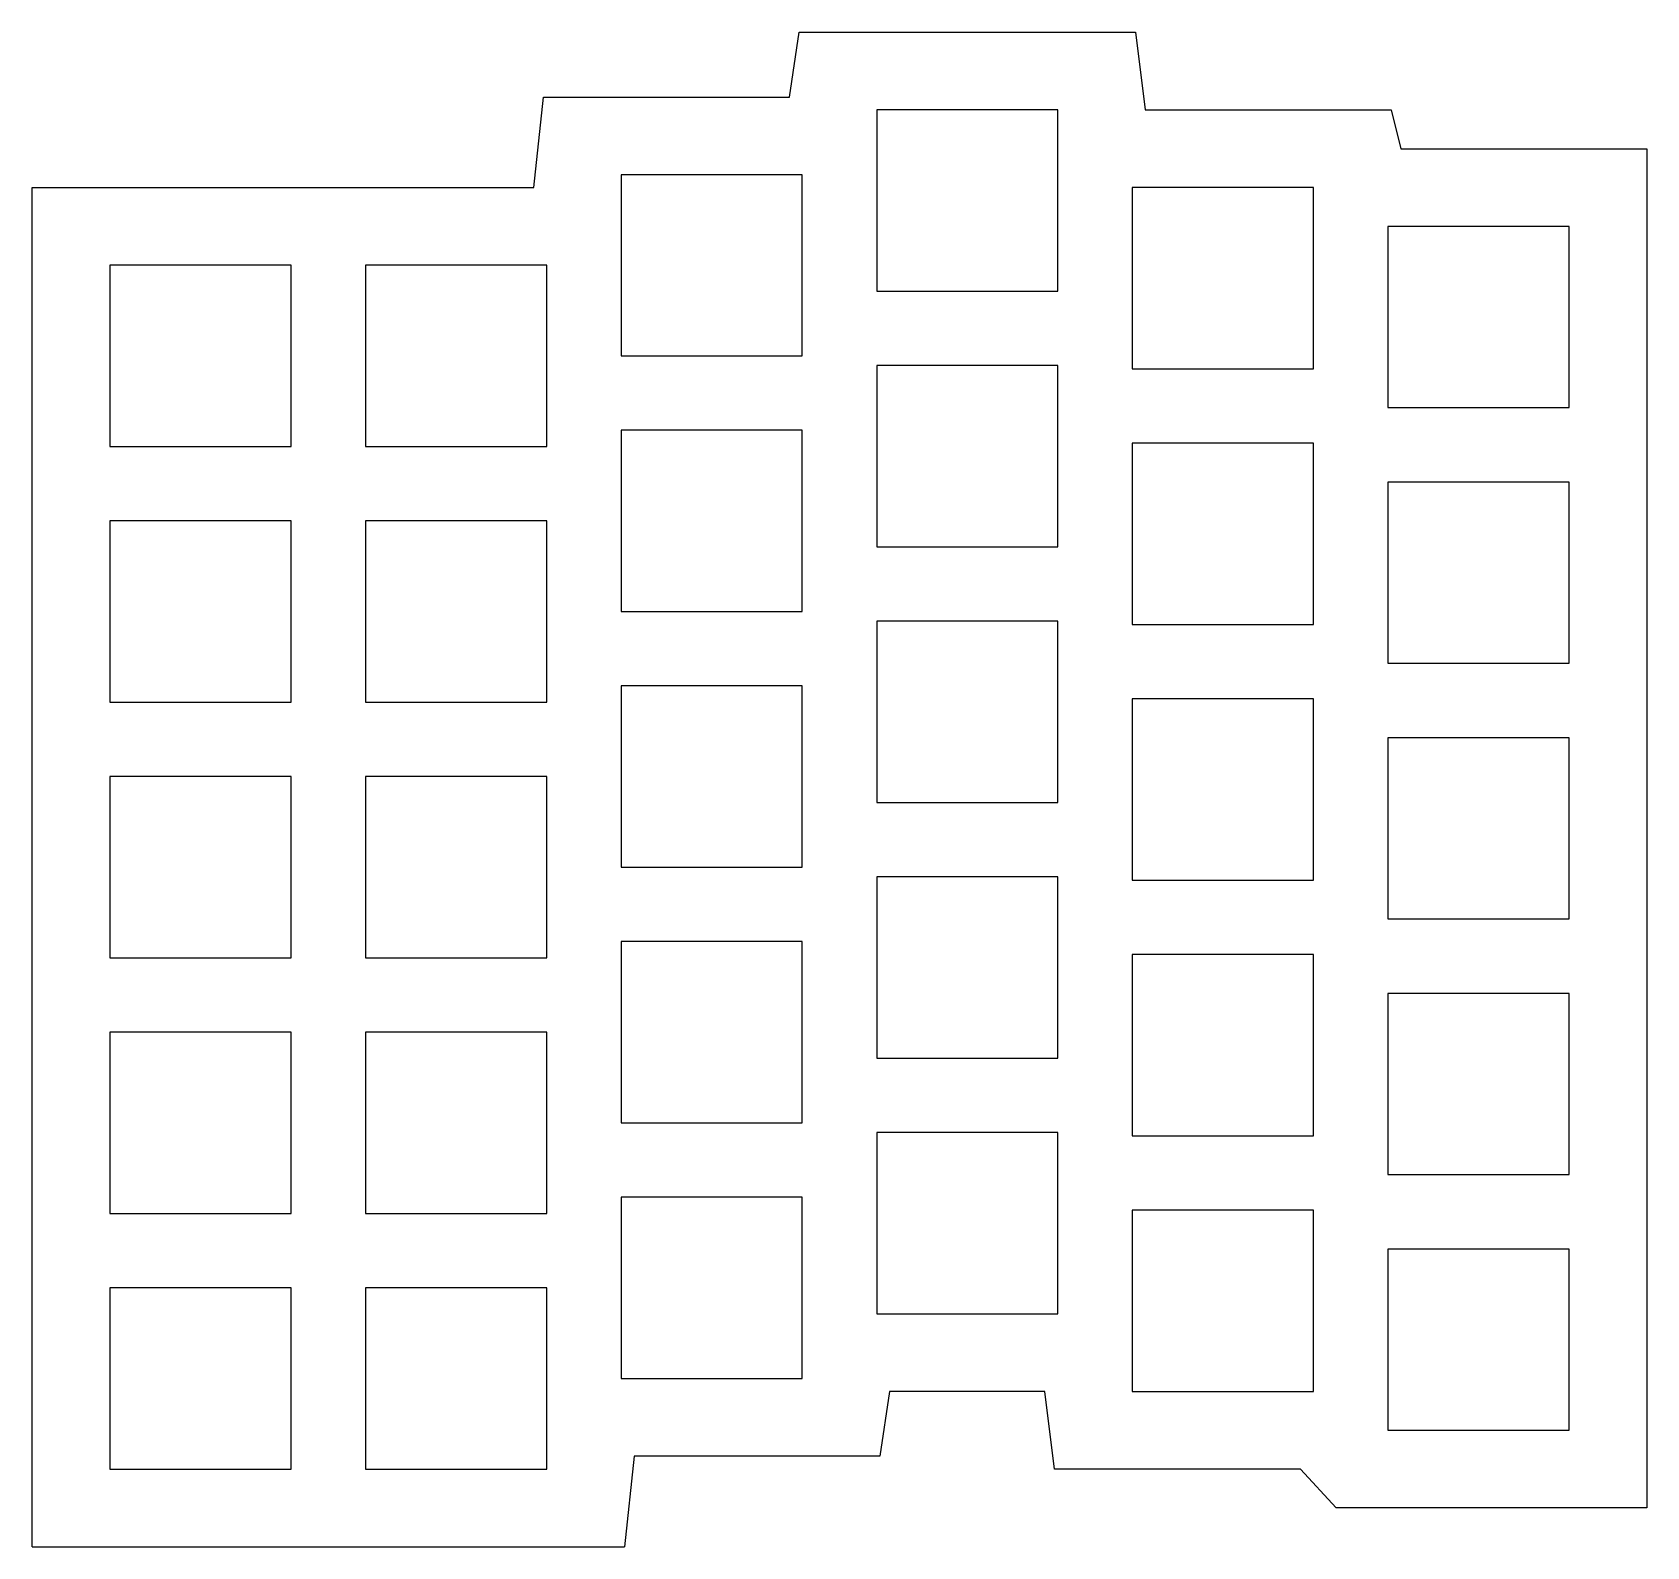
# Model space of a CAD drawing. Header units: millimetres. Extents: x 87 to 212, y -163 to -46.
import ezdxf

# ---------------------------------------------------------------- set-up
doc = ezdxf.new("R2010")
doc.units = ezdxf.units.MM

msp = doc.modelspace()

# ---------------------------------------------------------------- linework, layer by layer
for p, q in [((145.5, -51), (146.25, -46)), ((146.25, -46), (172.25, -46)), ((172.25, -46), (173, -52)), ((125.75, -58), (126.5, -51)), ((126.5, -51), (145.5, -51)), ((166.25, -52), (152.25, -52)), ((152.25, -52), (152.25, -66)), ((166.25, -66), (166.25, -52)), ((173, -52), (192, -52)), ((192, -52), (192.75, -55)), ((192.75, -55), (211.75, -55)), ((211.75, -55), (211.75, -160)), ((146.5, -57), (132.5, -57)), ((132.5, -57), (132.5, -71)), ((146.5, -71), (146.5, -57)), ((87, -163), (87, -58)), ((87, -58), (125.75, -58)), ((186, -58), (172, -58)), ((172, -58), (172, -72)), ((186, -72), (186, -58)), ((205.75, -61), (191.75, -61)), ((191.75, -61), (191.75, -75)), ((205.75, -75), (205.75, -61)), ((107, -64), (93, -64)), ((93, -64), (93, -78)), ((107, -78), (107, -64)), ((126.75, -64), (112.75, -64)), ((112.75, -64), (112.75, -78)), ((126.75, -78), (126.75, -64)), ((152.25, -66), (166.25, -66)), ((132.5, -71), (146.5, -71)), ((166.25, -71.75), (152.25, -71.75)), ((152.25, -71.75), (152.25, -85.75)), ((166.25, -85.75), (166.25, -71.75)), ((172, -72), (186, -72)), ((191.75, -75), (205.75, -75)), ((146.5, -76.75), (132.5, -76.75)), ((132.5, -76.75), (132.5, -90.75)), ((146.5, -90.75), (146.5, -76.75)), ((93, -78), (107, -78)), ((112.75, -78), (126.75, -78)), ((186, -77.75), (172, -77.75)), ((172, -77.75), (172, -91.75)), ((186, -91.75), (186, -77.75)), ((205.75, -80.75), (191.75, -80.75)), ((191.75, -80.75), (191.75, -94.75)), ((205.75, -94.75), (205.75, -80.75)), ((107, -83.75), (93, -83.75)), ((93, -83.75), (93, -97.75)), ((107, -97.75), (107, -83.75)), ((126.75, -83.75), (112.75, -83.75)), ((112.75, -83.75), (112.75, -97.75)), ((126.75, -97.75), (126.75, -83.75)), ((152.25, -85.75), (166.25, -85.75)), ((132.5, -90.75), (146.5, -90.75)), ((166.25, -91.5), (152.25, -91.5)), ((152.25, -91.5), (152.25, -105.5)), ((166.25, -105.5), (166.25, -91.5)), ((172, -91.75), (186, -91.75)), ((191.75, -94.75), (205.75, -94.75)), ((146.5, -96.5), (132.5, -96.5)), ((132.5, -96.5), (132.5, -110.5)), ((146.5, -110.5), (146.5, -96.5)), ((93, -97.75), (107, -97.75)), ((112.75, -97.75), (126.75, -97.75)), ((186, -97.5), (172, -97.5)), ((172, -97.5), (172, -111.5)), ((186, -111.5), (186, -97.5)), ((205.75, -100.5), (191.75, -100.5)), ((191.75, -100.5), (191.75, -114.5)), ((205.75, -114.5), (205.75, -100.5)), ((107, -103.5), (93, -103.5)), ((93, -103.5), (93, -117.5)), ((107, -117.5), (107, -103.5)), ((126.75, -103.5), (112.75, -103.5)), ((112.75, -103.5), (112.75, -117.5)), ((126.75, -117.5), (126.75, -103.5)), ((152.25, -105.5), (166.25, -105.5)), ((132.5, -110.5), (146.5, -110.5)), ((166.25, -111.25), (152.25, -111.25)), ((152.25, -111.25), (152.25, -125.25)), ((166.25, -125.25), (166.25, -111.25)), ((172, -111.5), (186, -111.5)), ((191.75, -114.5), (205.75, -114.5)), ((146.5, -116.25), (132.5, -116.25)), ((132.5, -116.25), (132.5, -130.25)), ((146.5, -130.25), (146.5, -116.25)), ((186, -117.25), (172, -117.25)), ((172, -117.25), (172, -131.25)), ((186, -131.25), (186, -117.25)), ((93, -117.5), (107, -117.5)), ((112.75, -117.5), (126.75, -117.5)), ((205.75, -120.25), (191.75, -120.25)), ((191.75, -120.25), (191.75, -134.25)), ((205.75, -134.25), (205.75, -120.25)), ((107, -123.25), (93, -123.25)), ((93, -123.25), (93, -137.25)), ((107, -137.25), (107, -123.25)), ((126.75, -123.25), (112.75, -123.25)), ((112.75, -123.25), (112.75, -137.25)), ((126.75, -137.25), (126.75, -123.25)), ((152.25, -125.25), (166.25, -125.25)), ((132.5, -130.25), (146.5, -130.25)), ((166.25, -131), (152.25, -131)), ((152.25, -131), (152.25, -145)), ((166.25, -145), (166.25, -131)), ((172, -131.25), (186, -131.25)), ((191.75, -134.25), (205.75, -134.25)), ((146.5, -136), (132.5, -136)), ((132.5, -136), (132.5, -150)), ((146.5, -150), (146.5, -136)), ((186, -137), (172, -137)), ((172, -137), (172, -151)), ((186, -151), (186, -137)), ((93, -137.25), (107, -137.25)), ((112.75, -137.25), (126.75, -137.25)), ((205.75, -140), (191.75, -140)), ((191.75, -140), (191.75, -154)), ((205.75, -154), (205.75, -140)), ((107, -143), (93, -143)), ((93, -143), (93, -157)), ((107, -157), (107, -143)), ((126.75, -143), (112.75, -143)), ((112.75, -143), (112.75, -157)), ((126.75, -157), (126.75, -143)), ((152.25, -145), (166.25, -145)), ((132.5, -150), (146.5, -150)), ((153.25, -151), (152.5, -156)), ((165.25, -151), (153.25, -151)), ((166, -157), (165.25, -151)), ((172, -151), (186, -151)), ((191.75, -154), (205.75, -154)), ((93, -157), (107, -157)), ((112.75, -157), (126.75, -157)), ((133.5, -156), (132.75, -163)), ((152.5, -156), (133.5, -156)), ((185, -157), (166, -157)), ((187.75, -160), (185, -157)), ((211.75, -160), (187.75, -160)), ((87, -163), (132.75, -163))]:
    msp.add_line(p, q)

doc.saveas('drawing.dxf')
